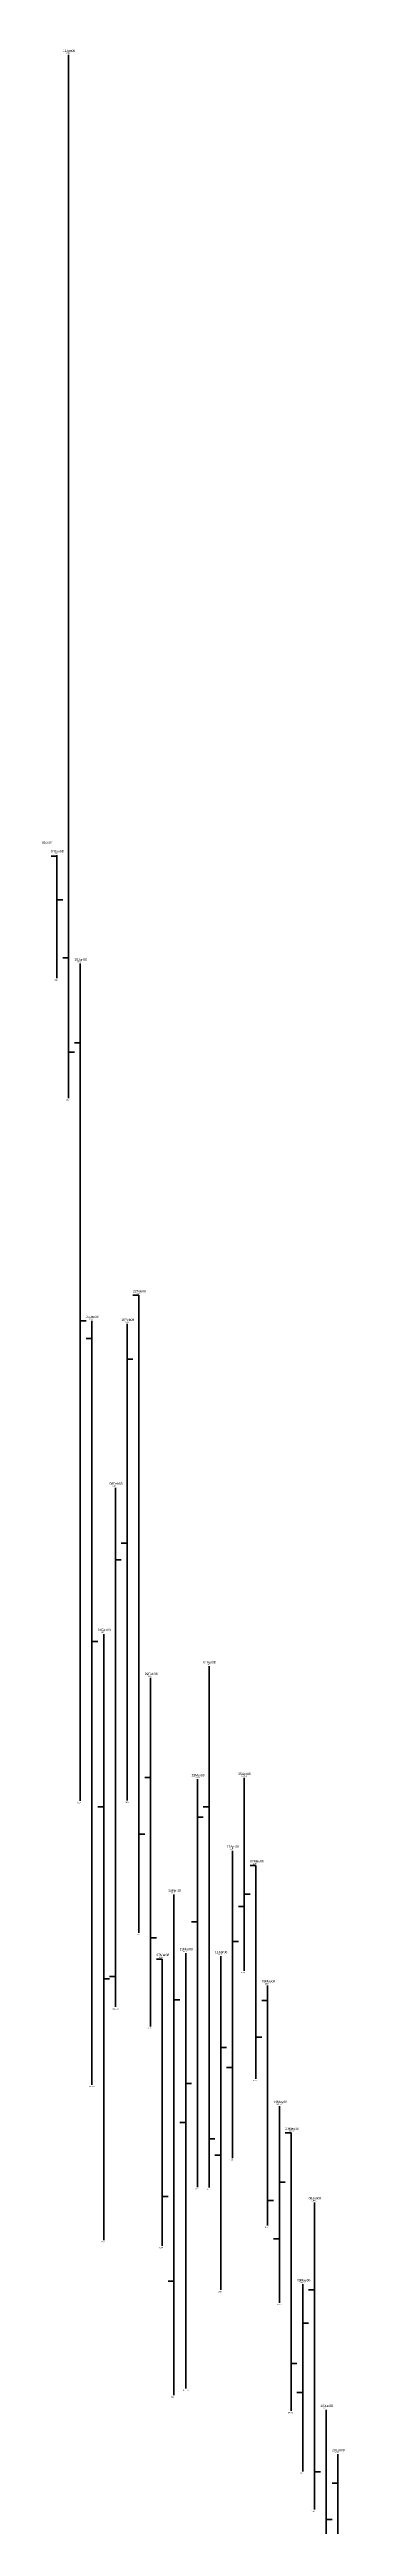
# Model space of a CAD drawing. Header units: inches. Extents: x 0 to 30000, y -20 to 2443.
# Drawn here: x 20686.4 to 20711.6, y 238.5 to 450.1 of the extents above; entities that cross this region are included whole.
import ezdxf

# ---------------------------------------------------------------- set-up
doc = ezdxf.new("R2010")
doc.units = ezdxf.units.IN
doc.header["$MEASUREMENT"] = 0
for name, color, linetype in [('DATE', 7, 'Continuous'), ('Graph', 7, 'Continuous'), ('Rate', 7, 'Continuous')]:
    doc.layers.add(name, color=color, linetype=linetype)
doc.styles.get("Standard").update_dxf_attribs({"font": 'arial.ttf'})

msp = doc.modelspace()

# ---------------------------------------------------------------- linework, layer by layer
at = {"layer": 'Graph', "color": 1, "lineweight": 35}
for p, q in [((20688, 449.6), (20688, 360.5)), ((20687, 381.163), (20686.5, 381.163)), ((20687, 381.25), (20687, 370.75)), ((20687, 377.438), (20687.5, 377.438)), ((20688, 372.5), (20687.5, 372.5)), ((20689, 372), (20689, 300.5)), ((20688, 364.425), (20688.5, 364.425)), ((20689, 365.25), (20688.5, 365.25)), ((20694, 343.675), (20693.5, 343.675)), ((20694, 343.675), (20694, 289.25)), ((20689, 341.5), (20689.5, 341.5)), ((20690, 341.5), (20690, 276.262)), ((20690, 340), (20689.5, 340)), ((20690, 314.113), (20690.5, 314.113)), ((20691, 314.75), (20691, 263)), ((20695, 311), (20695, 281.25)), ((20700, 312), (20700, 267.5)), ((20695, 302.5), (20694.5, 302.5)), ((20691, 300), (20690.5, 300)), ((20700, 300), (20699.5, 300)), ((20694, 297.675), (20694.5, 297.675)), ((20704, 295), (20703.5, 295)), ((20704, 295), (20704, 276.775)), ((20695, 288.825), (20695.5, 288.825)), ((20696, 287), (20695.5, 287)), ((20696, 287), (20696, 262.5)), ((20691, 285.3), (20691.5, 285.3)), ((20705, 283.475), (20704.5, 283.475)), ((20705, 284.75), (20705, 264.25)), ((20704, 280.337), (20704.5, 280.337)), ((20700, 271.637), (20700.5, 271.637)), ((20707, 272.163), (20706.5, 272.163)), ((20707, 272.163), (20707, 248.412)), ((20696, 266.712), (20696.5, 266.712)), ((20705, 266.387), (20705.5, 266.387)), ((20709, 266.225), (20709, 240)), ((20709, 258.75), (20708.5, 258.75)), ((20707, 252.463), (20707.5, 252.463)), ((20711, 244.725), (20711, 230)), ((20709, 243.2), (20709.5, 243.2)), ((20711, 242.25), (20710.5, 242.25))]:
    msp.add_line(p, q, dxfattribs=at)
at = {"layer": 'Graph', "color": 3, "lineweight": 35}
for p, q in [((20693, 341.238), (20693, 300.525)), ((20693, 338.238), (20693.5, 338.238)), ((20692, 327.25), (20692, 282.913)), ((20693, 322.5), (20692.5, 322.5)), ((20692, 321.087), (20692.5, 321.087)), ((20703, 302.462), (20703, 286)), ((20699, 302.35), (20699, 267.525)), ((20699, 299.113), (20699.5, 299.113)), ((20702, 296.25), (20702, 270)), ((20697, 292.5), (20697, 249.75)), ((20703, 292.538), (20703.5, 292.538)), ((20699, 290.188), (20698.5, 290.188)), ((20703, 291.5), (20702.5, 291.5)), ((20702, 288.512), (20702.5, 288.512)), ((20698, 287.5), (20698, 250.338)), ((20701, 287.25), (20701, 258.75)), ((20692, 285.5), (20691.5, 285.5)), ((20697, 283.525), (20697.5, 283.525)), ((20701, 279.45), (20701.5, 279.45)), ((20702, 277.75), (20701.5, 277.75)), ((20698, 276.375), (20698.5, 276.375)), ((20698, 273.05), (20697.5, 273.05)), ((20706, 274.45), (20706, 257.65)), ((20701, 270.25), (20700.5, 270.25)), ((20706, 267.962), (20706.5, 267.962)), ((20706, 263.1), (20705.5, 263.1)), ((20697, 259.5), (20696.5, 259.5)), ((20708, 259.225), (20708, 243.25)), ((20708, 255.9), (20708.5, 255.9)), ((20708, 250), (20707.5, 250)), ((20710, 248.5), (20710, 233.762)), ((20710, 239.15), (20710.5, 239.15))]:
    msp.add_line(p, q, dxfattribs=at)

# ---------------------------------------------------------------- texts
at = {"layer": 'DATE'}
for s, p in [('11Jan08', (20687.5, 449.85)), ('31Dec07', (20685.5, 382.25)), ('04Jan08', (20686.5, 381.5)), ('18Jan08', (20688.5, 372.25)), ('22Feb08', (20693.5, 343.925)), ('25Jan08', (20689.5, 341.75)), ('15Feb08', (20692.5, 341.488)), ('08Feb08', (20691.5, 327.5)), ('01Feb08', (20690.5, 315)), ('29Feb08', (20694.5, 311.25)), ('04Apr08', (20699.5, 312.25)), ('28Mar08', (20698.5, 302.6)), ('25Apr08', (20702.5, 302.712)), ('17Apr08', (20701.5, 296.5)), ('02May08', (20703.5, 295.25)), ('14Mar08', (20696.5, 292.75)), ('19Mar08', (20697.5, 287.75)), ('11Apr08', (20700.5, 287.5)), ('07Mar08', (20695.5, 287.25)), ('09May08', (20704.5, 285)), ('16May08', (20705.5, 274.7)), ('23May08', (20706.5, 272.413)), ('06Jun08', (20708.5, 266.475)), ('30May08', (20707.5, 259.475)), ('13Jun08', (20709.5, 248.75)), ('20Jun08', (20710.5, 244.975))]:
    msp.add_text(s, height=0.2, dxfattribs=at).set_placement(p)
at = {"layer": 'Rate'}
for s, p in [('1798.4', (20687.75, 449.7)), ('1525', (20686.75, 381.35)), ('1483', (20686.75, 370.55)), ('1488', (20688.75, 372.1)), ('1442', (20687.75, 360.3)), ('1374.7', (20693.75, 343.775)), ('1366', (20689.75, 341.6)), ('1364.95', (20692.75, 341.337)), ('1309', (20691.75, 327.35)), ('1259', (20690.75, 314.85)), ('1244', (20694.75, 311.1)), ('1248', (20699.75, 312.1)), ('1209.4', (20698.75, 302.45)), ('1209.85', (20702.75, 302.562)), ('1202', (20688.75, 300.3)), ('1202.1', (20692.75, 300.325)), ('1185', (20701.75, 296.35)), ('1180', (20703.75, 295.1)), ('1170', (20696.75, 292.6)), ('1157', (20693.75, 289.05)), ('1150', (20697.75, 287.6)), ('1148', (20695.75, 287.1)), ('1149', (20700.75, 287.35)), ('1144', (20702.75, 285.8)), ('1139', (20704.75, 284.85)), ('1131.65', (20691.75, 282.712)), ('1125', (20694.75, 281.05)), ('1105.05', (20689.75, 276.062)), ('1107.1', (20703.75, 276.575)), ('1097.8', (20705.75, 274.55)), ('1088.65', (20706.75, 272.262)), ('1080', (20701.75, 269.8)), ('1070.1', (20698.75, 267.325)), ('1070', (20699.75, 267.3)), ('1064.9', (20708.75, 266.325)), ('1052', (20690.75, 262.8)), ('1050', (20695.75, 262.3)), ('1057', (20704.75, 264.05)), ('1035', (20700.75, 258.55)), ('1036.9', (20707.75, 259.325)), ('1030.6', (20705.75, 257.45)), ('999', (20696.75, 249.55)), ('1001.35', (20697.75, 250.137)), ('993.65', (20706.75, 248.213)), ('994', (20709.75, 248.6)), ('978.9', (20710.75, 244.825)), ('973', (20707.75, 243.05)), ('960', (20708.75, 239.8))]:
    msp.add_text(s, height=0.1, dxfattribs=at).set_placement(p)

doc.saveas('drawing.dxf')
